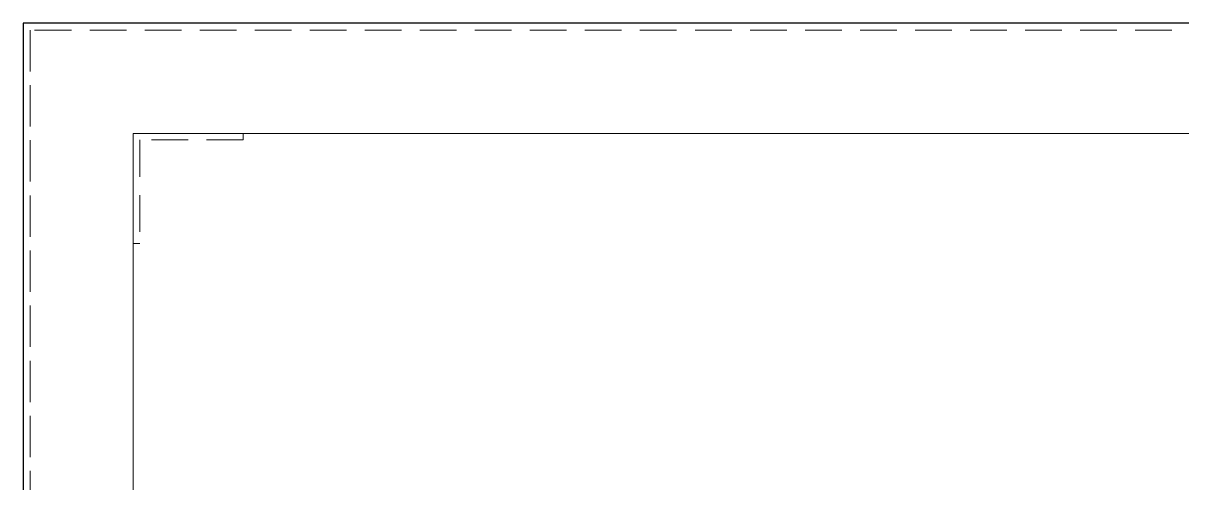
# Model space of a CAD drawing. Header units: millimetres. Extents: x 126 to 938, y 244 to 707.
# Drawn here: x 704.25 to 744.36, y 568.16 to 584.05 of the extents above; entities that cross this region are included whole.
import ezdxf

# ---------------------------------------------------------------- set-up
doc = ezdxf.new("R2010")
doc.units = ezdxf.units.MM
doc.linetypes.add('HIDDEN', pattern=[1.905, 1.27, -0.635])

msp = doc.modelspace()

# ---------------------------------------------------------------- linework, layer by layer
at = {"color": 7, "linetype": 'Continuous', "lineweight": 25}
for p, q in [((704.254, 584.047), (704.254, 564.512)), ((795.694, 584.047), (704.254, 584.047))]:
    msp.add_line(p, q, dxfattribs=at)
at = {"color": 7, "linetype": 'HIDDEN', "lineweight": 18}
for p, q in [((704.254, 538.327), (704.254, 584.047)), ((795.694, 584.047), (704.254, 584.047)), ((795.456, 583.809), (704.492, 583.809)), ((704.492, 583.809), (704.492, 538.565)), ((704.492, 538.565), (704.492, 583.809)), ((795.456, 583.809), (704.492, 583.809)), ((708.064, 580.237), (711.874, 580.237)), ((708.064, 576.427), (708.064, 580.237)), ((708.064, 580.237), (708.064, 576.427)), ((711.874, 580.237), (708.064, 580.237)), ((708.064, 576.427), (708.064, 580.237)), ((711.874, 580.237), (708.064, 580.237)), ((708.064, 580.237), (711.874, 580.237)), ((708.064, 576.427), (708.064, 580.237)), ((711.874, 580.01), (708.291, 580.01)), ((708.291, 580.01), (708.291, 576.427)), ((708.291, 580.01), (708.291, 576.427)), ((711.874, 580.01), (708.291, 580.01)), ((711.874, 580.01), (708.291, 580.01)), ((708.291, 580.01), (708.291, 576.427)), ((708.291, 580.01), (708.291, 576.427)), ((711.874, 580.01), (708.291, 580.01)), ((711.874, 580.237), (711.874, 580.01)), ((788.074, 580.237), (711.874, 580.237)), ((788.074, 580.237), (711.874, 580.237)), ((711.874, 580.237), (788.074, 580.237)), ((711.874, 580.237), (711.874, 580.01)), ((711.874, 580.237), (788.074, 580.237)), ((711.874, 580.237), (711.874, 580.01)), ((711.874, 580.237), (711.874, 580.01)), ((708.291, 576.427), (708.064, 576.427)), ((708.064, 565.992), (708.064, 576.427)), ((708.064, 545.947), (708.064, 576.427)), ((708.064, 545.947), (708.064, 576.427)), ((708.291, 576.427), (708.064, 576.427)), ((708.064, 545.947), (708.064, 576.427)), ((708.291, 576.427), (708.064, 576.427)), ((708.291, 576.427), (708.064, 576.427))]:
    msp.add_line(p, q, dxfattribs=at)

doc.saveas('drawing.dxf')
